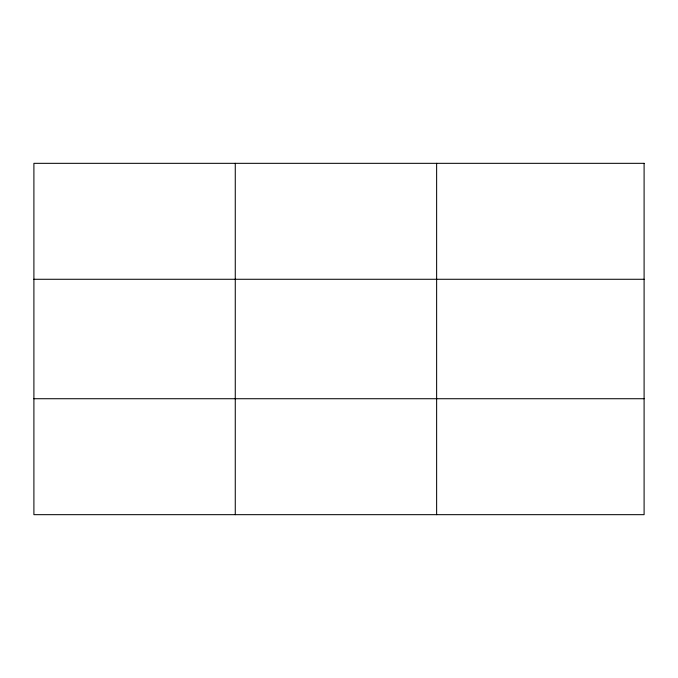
<?xml version="1.0" encoding="UTF-8"?>
<svg xmlns="http://www.w3.org/2000/svg" width="678" height="678" viewBox="0 0 678 678"><rect width="100%" height="100%" fill="white"/><g stroke="black" fill="none" stroke-linecap="round" stroke-linejoin="round"><path stroke-width="1.02" d="M235.266 163.33L235.266 514.67M436.632 163.33L436.632 514.67M33.9 279.277L644.1 279.277M33.9 398.723L644.1 398.723M644.1 163.33L644.1 514.67L33.9 514.67L33.9 163.33L644.1 163.33"/></g></svg>
